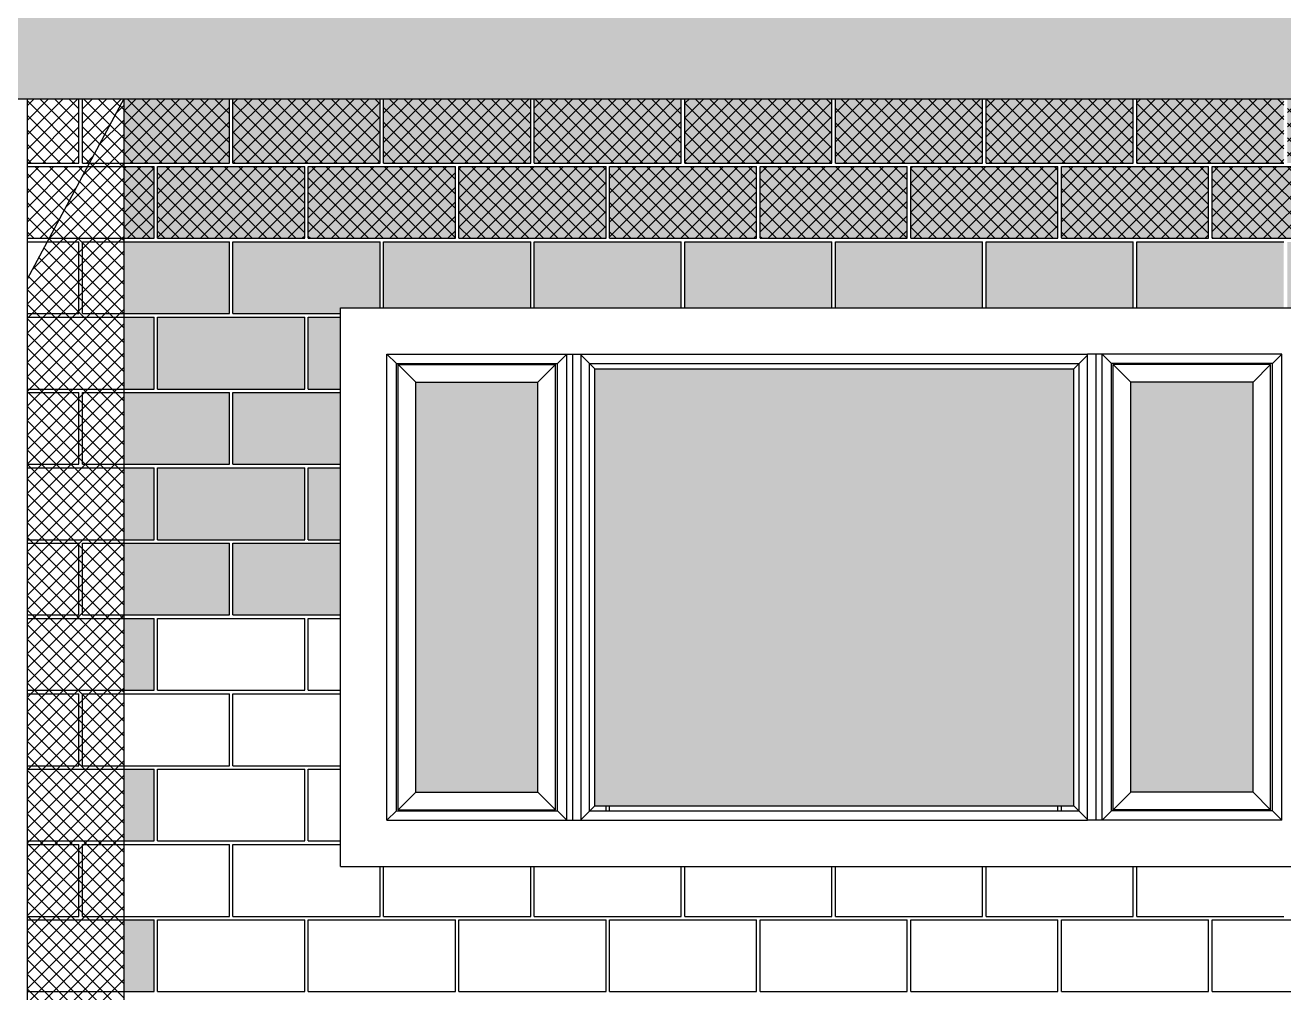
# Model space of a CAD drawing. Header units: millimetres. Extents: x 221 to 543, y -43 to 148.
# Drawn here: x 324.671 to 327.388, y 64.054 to 66.142 of the extents above; entities that cross this region are included whole.
import ezdxf

# ---------------------------------------------------------------- set-up
doc = ezdxf.new("R2010")
doc.units = ezdxf.units.MM
for name, color, linetype in [('02', 2, 'Continuous'), ('13010100', 7, 'Continuous'), ('1301050', 3, 'Continuous')]:
    doc.layers.add(name, color=color, linetype=linetype)

msp = doc.modelspace()

# ---------------------------------------------------------------- hatches: boundary and pattern name
h = msp.add_hatch()
h.set_pattern_fill('ANSI37', color=252, scale=0.007, angle=90, style=0)
h.paths.add_polyline_path([(324.8058, 65.8368), (324.6756, 65.8368), (324.6756, 65.6819), (324.7228, 65.6819)])
h.paths.add_polyline_path([(324.8842, 65.983), (324.7949, 65.983), (324.7949, 65.8444), (324.8099, 65.8444)])
h.paths.add_polyline_path([(324.7873, 65.983), (324.6756, 65.983), (324.6756, 65.8444), (324.7873, 65.8444)])
h.paths.add_polyline_path([(325.1124, 65.983), (324.8842, 65.983), (324.8842, 65.8444), (325.1124, 65.8444)])
h.paths.add_polyline_path([(324.9498, 65.8368), (324.8842, 65.8368), (324.8842, 65.6819), (324.9498, 65.6819)])
h.paths.add_polyline_path([(325.2749, 65.8368), (324.9574, 65.8368), (324.9574, 65.6819), (325.2749, 65.6819)])
h.paths.add_polyline_path([(325.4375, 65.983), (325.12, 65.983), (325.12, 65.8444), (325.4375, 65.8444)])
h.paths.add_polyline_path([(325.6001, 65.8368), (325.2826, 65.8368), (325.2826, 65.6819), (325.6001, 65.6819)])
h.paths.add_polyline_path([(325.7626, 65.983), (325.4451, 65.983), (325.4451, 65.8444), (325.7626, 65.8444)])
h.paths.add_polyline_path([(325.9252, 65.8368), (325.6077, 65.8368), (325.6077, 65.6819), (325.9252, 65.6819)])
h.paths.add_polyline_path([(326.0877, 65.983), (325.7702, 65.983), (325.7702, 65.8444), (326.0877, 65.8444)])
h.paths.add_polyline_path([(326.2503, 65.8368), (325.9328, 65.8368), (325.9328, 65.6819), (326.2503, 65.6819)])
h.paths.add_polyline_path([(326.4129, 65.983), (326.0954, 65.983), (326.0954, 65.8444), (326.4129, 65.8444)])
h.paths.add_polyline_path([(326.5754, 65.8368), (326.2579, 65.8368), (326.2579, 65.6819), (326.5754, 65.6819)])
h.paths.add_polyline_path([(326.738, 65.983), (326.4205, 65.983), (326.4205, 65.8444), (326.738, 65.8444)])
h.paths.add_polyline_path([(326.9005, 65.8368), (326.583, 65.8368), (326.583, 65.6819), (326.9005, 65.6819)])
h.paths.add_polyline_path([(327.0631, 65.983), (326.7456, 65.983), (326.7456, 65.8444), (327.0631, 65.8444)])
h.paths.add_polyline_path([(327.2257, 65.8368), (326.9082, 65.8368), (326.9082, 65.6819), (327.2257, 65.6819)])
h.paths.add_polyline_path([(327.3882, 65.983), (327.0707, 65.983), (327.0707, 65.8444), (327.3882, 65.8444)])
h.paths.add_polyline_path([(327.5508, 65.8368), (327.2333, 65.8368), (327.2333, 65.6819), (327.5508, 65.6819)])
h.paths.add_polyline_path([(327.7133, 65.983), (327.3958, 65.983), (327.3958, 65.8444), (327.7133, 65.8444)])
h.paths.add_polyline_path([(327.8759, 65.8368), (327.5584, 65.8368), (327.5584, 65.6819), (327.8759, 65.6819)])
h.paths.add_polyline_path([(328.0385, 65.983), (327.721, 65.983), (327.721, 65.8444), (328.0385, 65.8444)])
h.paths.add_polyline_path([(328.201, 65.8368), (327.8835, 65.8368), (327.8835, 65.6819), (328.201, 65.6819)])
h.paths.add_polyline_path([(328.3636, 65.983), (328.0461, 65.983), (328.0461, 65.8444), (328.3636, 65.8444)])
h.paths.add_polyline_path([(328.5261, 65.8368), (328.2086, 65.8368), (328.2086, 65.6819), (328.5261, 65.6819)])
h.paths.add_polyline_path([(328.6887, 65.983), (328.3712, 65.983), (328.3712, 65.8444), (328.6887, 65.8444)])
h.paths.add_polyline_path([(328.8513, 65.8368), (328.5338, 65.8368), (328.5338, 65.6819), (328.8513, 65.6819)])
h.paths.add_polyline_path([(329.0138, 65.983), (328.6963, 65.983), (328.6963, 65.8444), (329.0138, 65.8444)])
h.paths.add_polyline_path([(329.1764, 65.8368), (328.8589, 65.8368), (328.8589, 65.6819), (329.1764, 65.6819)])
h.paths.add_polyline_path([(329.3389, 65.983), (329.0214, 65.983), (329.0214, 65.8444), (329.3389, 65.8444)])
h.paths.add_polyline_path([(329.5015, 65.8368), (329.184, 65.8368), (329.184, 65.6819), (329.5015, 65.6819)])
h.paths.add_polyline_path([(329.6641, 65.983), (329.3466, 65.983), (329.3466, 65.8444), (329.6641, 65.8444)])
h.paths.add_polyline_path([(329.8266, 65.8368), (329.5091, 65.8368), (329.5091, 65.6819), (329.8266, 65.6819)])
h.paths.add_polyline_path([(329.9892, 65.983), (329.6717, 65.983), (329.6717, 65.8444), (329.9892, 65.8444)])
h.paths.add_polyline_path([(330.1517, 65.8368), (329.8342, 65.8368), (329.8342, 65.6819), (330.1517, 65.6819)])
h.paths.add_polyline_path([(330.4769, 65.8368), (330.1594, 65.8368), (330.1594, 65.6819), (330.4769, 65.6819)])
h.paths.add_polyline_path([(330.3143, 65.983), (329.9968, 65.983), (329.9968, 65.8444), (330.3143, 65.8444)])
h.paths.add_polyline_path([(330.6394, 65.983), (330.3219, 65.983), (330.3219, 65.8444), (330.6394, 65.8444)])
h.paths.add_polyline_path([(330.802, 65.8368), (330.4845, 65.8368), (330.4845, 65.6819), (330.802, 65.6819)])
h.paths.add_polyline_path([(330.8749, 65.8368), (330.8096, 65.8368), (330.8096, 65.6819), (330.8749, 65.6819)])
h.paths.add_polyline_path([(330.8749, 65.983), (330.647, 65.983), (330.647, 65.8444), (330.8749, 65.8444)])
h.paths.add_polyline_path([(322.5114, 65.983), (322.1939, 65.983), (322.1939, 65.8444), (322.5114, 65.8444)])
h.paths.add_polyline_path([(322.674, 65.8368), (322.3565, 65.8368), (322.3565, 65.6819), (322.674, 65.6819)])
h.paths.add_polyline_path([(322.8365, 65.983), (322.519, 65.983), (322.519, 65.8444), (322.8365, 65.8444)])
h.paths.add_polyline_path([(322.1863, 65.983), (322.0558, 65.983), (322.0558, 65.8444), (322.1863, 65.8444)])
h.paths.add_polyline_path([(322.3489, 65.8368), (322.0558, 65.8368), (322.0558, 65.6819), (322.3489, 65.6819)])
h.paths.add_polyline_path([(322.9991, 65.8368), (322.6816, 65.8368), (322.6816, 65.6819), (322.9991, 65.6819)])
h.paths.add_polyline_path([(323.1617, 65.983), (322.8442, 65.983), (322.8442, 65.8444), (323.1617, 65.8444)])
h.paths.add_polyline_path([(323.3242, 65.8368), (323.0067, 65.8368), (323.0067, 65.6819), (323.3242, 65.6819)])
h.paths.add_polyline_path([(323.4868, 65.983), (323.1693, 65.983), (323.1693, 65.8444), (323.4868, 65.8444)])
h.paths.add_polyline_path([(323.6493, 65.8368), (323.3318, 65.8368), (323.3318, 65.6819), (323.6493, 65.6819)])
h.paths.add_polyline_path([(323.8119, 65.983), (323.4944, 65.983), (323.4944, 65.8444), (323.8119, 65.8444)])
h.paths.add_polyline_path([(323.9745, 65.8368), (323.657, 65.8368), (323.657, 65.6819), (323.9745, 65.6819)])
h.paths.add_polyline_path([(324.137, 65.983), (323.8195, 65.983), (323.8195, 65.8444), (324.137, 65.8444)])
h.paths.add_polyline_path([(324.2996, 65.8368), (323.9821, 65.8368), (323.9821, 65.6819), (324.2996, 65.6819)])
h.paths.add_polyline_path([(324.4621, 65.983), (324.1446, 65.983), (324.1446, 65.8444), (324.4621, 65.8444)])
h.paths.add_polyline_path([(324.4756, 65.8368), (324.3072, 65.8368), (324.3072, 65.6819), (324.4756, 65.6819)])
h.paths.add_polyline_path([(328.3131, 68.733), (328.2432, 68.733, -0.489043), (328.1549, 68.733), (328.0457, 68.733, -0.489043), (327.9573, 68.733), (327.8481, 68.733, -0.489043), (327.7597, 68.733), (327.6505, 68.733, -0.347314), (327.5831, 68.7164), (327.5831, 68.5791), (327.5131, 68.5791), (327.5131, 68.733), (327.4529, 68.733, -0.489043), (327.3645, 68.733), (327.2553, 68.733, -0.489043), (327.1669, 68.733), (327.0577, 68.733, -0.489043), (326.9693, 68.733), (326.8601, 68.733, -0.40425), (326.7831, 68.7221), (326.7831, 68.5791), (326.7131, 68.5791), (326.7131, 68.733), (326.6625, 68.733, -0.489043), (326.5741, 68.733), (326.4649, 68.733, -0.489043), (326.3765, 68.733), (326.2673, 68.733, -0.489043), (326.179, 68.733), (326.0698, 68.733, -0.460673), (325.9847, 68.7291), (325.9831, 68.7291), (325.9831, 68.5791), (325.9131, 68.5791), (325.9131, 68.733), (325.8722, 68.733, -0.489043), (325.7838, 68.733), (325.6746, 68.733, -0.489043), (325.5862, 68.733), (325.477, 68.733, -0.489043), (325.3886, 68.733), (325.2794, 68.733, -0.489043), (325.191, 68.733), (325.1831, 68.733), (325.1831, 68.5791), (325.1131, 68.5791), (325.1131, 68.733), (325.0818, 68.733, -0.489043), (324.9934, 68.733), (324.8842, 68.733), (324.8842, 68.5396), (331.1092, 68.5396), (331.1092, 68.733), (331.0095, 68.733, -0.489043), (330.9211, 68.733), (330.8119, 68.733, -0.159337), (330.7831, 68.7136), (330.7831, 68.5791), (330.7131, 68.5791), (330.7131, 68.733), (330.6143, 68.733, -0.489043), (330.5259, 68.733), (330.4167, 68.733, -0.489043), (330.3283, 68.733), (330.2191, 68.733, -0.489043), (330.1308, 68.733), (330.0216, 68.733, -0.204681), (329.9831, 68.7117), (329.9831, 68.5791), (329.9131, 68.5791), (329.9131, 68.733), (329.824, 68.733, -0.489043), (329.7356, 68.733), (329.6264, 68.733, -0.489043), (329.538, 68.733), (329.4288, 68.733, -0.489043), (329.3404, 68.733), (329.2312, 68.733, -0.250013), (329.1831, 68.7115), (329.1831, 68.5791), (329.1131, 68.5791), (329.1131, 68.733), (329.0336, 68.733, -0.489043), (328.9452, 68.733), (328.836, 68.733, -0.489043), (328.7476, 68.733), (328.6384, 68.733, -0.489043), (328.55, 68.733), (328.4408, 68.733, -0.296916), (328.3831, 68.7131), (328.3831, 68.5791), (328.3131, 68.5791)])
h.paths.add_polyline_path([(324.4572, 68.7291), (324.4663, 68.733), (324.3798, 68.733, -0.489043), (324.2914, 68.733), (324.1822, 68.733, -0.385294), (324.1082, 68.72), (323.7814, 68.5791), (323.7114, 68.5791), (323.7114, 68.7211, -0.078518), (323.6987, 68.733), (323.5895, 68.733, -0.489043), (323.5011, 68.733), (323.3919, 68.733, -0.408613), (323.3142, 68.7226), (322.9814, 68.5791), (322.9114, 68.5791), (322.9114, 68.7294, -0.021484), (322.9083, 68.733), (322.7991, 68.733, -0.489043), (322.7107, 68.733), (322.6015, 68.733, -0.431258), (322.5205, 68.7253), (322.1814, 68.5791), (322.1114, 68.5791), (322.1114, 68.7291), (322.1182, 68.732, 0.004701), (322.118, 68.733), (322.0558, 68.733), (322.0558, 68.5396), (324.8842, 68.5396), (324.8842, 68.733), (324.5272, 68.5791), (324.4572, 68.5791)])
h.paths.add_polyline_path([(324.8842, 68.5396), (324.6253, 67.133), (324.8842, 67.133)])
h.paths.add_polyline_path([(324.7079, 67.133), (324.6253, 67.133), (324.6116, 67.0586), (324.7079, 67.0586)])
h.paths.add_polyline_path([(324.8579, 67.133), (324.7079, 67.133), (324.7079, 67.0586), (324.8579, 67.0586)])
h.paths.add_polyline_path([(324.8842, 67.133), (324.8579, 67.133), (324.8579, 67.0586), (324.8842, 67.0586)])
h.paths.add_polyline_path([(324.8842, 67.0586), (324.8579, 67.0586), (324.8579, 66.8911), (324.8842, 66.8911)])
h.paths.add_polyline_path([(324.8579, 67.0586), (324.7079, 67.0586), (324.7079, 66.8911), (324.8579, 66.8911)])
h.paths.add_polyline_path([(324.7079, 67.0586), (324.6116, 67.0586), (324.5808, 66.8911), (324.7079, 66.8911)])
h.paths.add_polyline_path([(324.7079, 66.8911), (324.5808, 66.8911), (324.5579, 66.7668), (324.5579, 66.533), (324.7079, 66.533)])
h.paths.add_polyline_path([(324.5579, 66.7668), (324.5149, 66.533), (324.5579, 66.533)])
h.paths.add_polyline_path([(324.8579, 66.8911), (324.7079, 66.8911), (324.7079, 66.533), (324.8579, 66.533)])
h.paths.add_polyline_path([(324.8842, 66.8911), (324.8579, 66.8911), (324.8579, 66.533), (324.8842, 66.533)])
h = msp.add_hatch()
h.set_pattern_fill('AR-CONC', color=252, scale=0.002, style=0)
h.set_pattern_definition([(50, (40.3093, -6.74146), (0.36436934, -0.03187817), [0.0381, -0.4191]), (355, (40.3093, -6.74146), (-0.07048565, 0.3821133), [0.03048, -0.33528]), (100.451, (40.33966, -6.74412), (0.293885, 0.35023338), [0.03238, -0.35618]), (46.1842, (40.3093, -6.63986), (0.5421581, -0.08408466), [0.05715, -0.62865]), (96.6356, (40.35447, -6.64687), (0.4748085, 0.4948511), [0.04857, -0.53427]), (351.184, (40.3093, -6.63986), (0.4748092, 0.4948502), [0.04572, -0.50292]), (21, (40.3601, -6.66526), (0.30322976, -0.20453104), [0.0381, -0.4191]), (326, (40.3601, -6.66526), (0.12360406, 0.36837593), [0.03048, -0.33528]), (71.4514, (40.38536, -6.6823), (0.426833, 0.1638457), [0.03238, -0.35618]), (37.5, (40.30929, -6.74146), (0.006177207, 0.16911008), [0, -0.331216, 0, -0.34036, 0, -0.33655]), (7.5, (40.3093, -6.74146), (0.13363933, 0.20036115), [0, -0.194056, 0, -0.323596, 0, -0.12827]), (327.5, (40.19601, -6.74146), (0.27118119, -0.01145749), [0, -0.127, 0, -0.39624, 0, -0.52578]), (317.5, (40.1452, -6.74146), (0.29625836, 0.05085298), [0, -0.1651, 0, -0.263144, 0, -0.37338])])
h.paths.add_polyline_path([(320.9558, 66.233), (320.9558, 65.983), (321.1558, 65.983), (322.0558, 65.983), (331.1092, 65.983), (331.1092, 66.233)])
at = {"true_color": 0xf4c7b8}
h = msp.add_hatch(color=254, dxfattribs=at)
h.paths.add_polyline_path([(329.0214, 65.6742), (329.0214, 65.5318), (329.3389, 65.5318), (329.3389, 65.6742)])
h.paths.add_polyline_path([(329.6641, 65.5318), (329.6641, 65.6742), (329.3466, 65.6742), (329.3466, 65.5318)])
h.paths.add_polyline_path([(329.9892, 65.5318), (329.9892, 65.6742), (329.6717, 65.6742), (329.6717, 65.5318)])
h.paths.add_polyline_path([(330.3143, 65.5318), (330.3143, 65.6742), (329.9968, 65.6742), (329.9968, 65.5318)])
h.paths.add_polyline_path([(330.6394, 65.5318), (330.6394, 65.6742), (330.3219, 65.6742), (330.3219, 65.5318)])
h.paths.add_polyline_path([(330.8749, 65.5318), (330.8749, 65.6742), (330.647, 65.6742), (330.647, 65.5318)])
h.paths.add_polyline_path([(330.8749, 65.8368), (330.8096, 65.8368), (330.8096, 65.6819), (330.8749, 65.6819)])
h.paths.add_polyline_path([(330.802, 65.6819), (330.802, 65.8368), (330.4845, 65.8368), (330.4845, 65.6819)])
h.paths.add_polyline_path([(330.647, 65.983), (330.647, 65.8444), (330.8749, 65.8444), (330.8749, 65.983)])
h.paths.add_polyline_path([(330.3219, 65.983), (330.3219, 65.8444), (330.6394, 65.8444), (330.6394, 65.983)])
h.paths.add_polyline_path([(330.1594, 65.8368), (330.1594, 65.6819), (330.4769, 65.6819), (330.4769, 65.8368)])
h.paths.add_polyline_path([(329.9968, 65.983), (329.9968, 65.8444), (330.3143, 65.8444), (330.3143, 65.983)])
h.paths.add_polyline_path([(330.1517, 65.6819), (330.1517, 65.8368), (329.8342, 65.8368), (329.8342, 65.6819)])
h.paths.add_polyline_path([(329.9892, 65.8444), (329.9892, 65.983), (329.6717, 65.983), (329.6717, 65.8444)])
h.paths.add_polyline_path([(329.8266, 65.8368), (329.5091, 65.8368), (329.5091, 65.6819), (329.8266, 65.6819)])
h.paths.add_polyline_path([(329.3466, 65.983), (329.3466, 65.8444), (329.6641, 65.8444), (329.6641, 65.983)])
h.paths.add_polyline_path([(329.5015, 65.6819), (329.5015, 65.8368), (329.184, 65.8368), (329.184, 65.6819)])
h.paths.add_polyline_path([(328.8589, 65.8368), (328.8589, 65.6819), (329.1764, 65.6819), (329.1764, 65.8368)])
h.paths.add_polyline_path([(329.0214, 65.983), (329.0214, 65.8444), (329.3389, 65.8444), (329.3389, 65.983)])
h.paths.add_polyline_path([(328.6963, 65.983), (328.6963, 65.8444), (329.0138, 65.8444), (329.0138, 65.983)])
h.paths.add_polyline_path([(325.2749, 65.5117), (324.9574, 65.5117), (324.9574, 65.3567), (325.2749, 65.3567)])
h.paths.add_polyline_path([(325.3524, 65.5193), (325.3524, 65.5318), (325.4375, 65.5318), (325.4375, 65.6742), (325.12, 65.6742), (325.12, 65.5193)])
h.paths.add_polyline_path([(325.2826, 65.3567), (325.3524, 65.3567), (325.3524, 65.5117), (325.2826, 65.5117)])
h.paths.add_polyline_path([(325.7626, 65.5318), (325.7626, 65.6742), (325.4451, 65.6742), (325.4451, 65.5318)])
h.paths.add_polyline_path([(324.9498, 65.8368), (324.8842, 65.8368), (324.8842, 65.6819), (324.9498, 65.6819)])
h.paths.add_polyline_path([(324.9574, 65.6819), (325.2749, 65.6819), (325.2749, 65.8368), (324.9574, 65.8368)])
h.paths.add_polyline_path([(325.1124, 65.8444), (325.1124, 65.983), (324.8842, 65.983), (324.8842, 65.8444)])
h.paths.add_polyline_path([(325.12, 65.8444), (325.4375, 65.8444), (325.4375, 65.983), (325.12, 65.983)])
h.paths.add_polyline_path([(325.2826, 65.6819), (325.6001, 65.6819), (325.6001, 65.8368), (325.2826, 65.8368)])
h.paths.add_polyline_path([(325.7626, 65.8444), (325.7626, 65.983), (325.4451, 65.983), (325.4451, 65.8444)])
h.paths.add_polyline_path([(325.9252, 65.6819), (325.9252, 65.8368), (325.6077, 65.8368), (325.6077, 65.6819)])
h.paths.add_polyline_path([(326.0877, 65.5318), (326.0877, 65.6742), (325.7702, 65.6742), (325.7702, 65.5318)])
h.paths.add_polyline_path([(326.4129, 65.5318), (326.4129, 65.6742), (326.0954, 65.6742), (326.0954, 65.5318)])
h.paths.add_polyline_path([(326.2503, 65.6819), (326.2503, 65.8368), (325.9328, 65.8368), (325.9328, 65.6819)])
h.paths.add_polyline_path([(326.0877, 65.8444), (326.0877, 65.983), (325.7702, 65.983), (325.7702, 65.8444)])
h.paths.add_polyline_path([(326.4129, 65.8444), (326.4129, 65.983), (326.0954, 65.983), (326.0954, 65.8444)])
h.paths.add_polyline_path([(326.2579, 65.8368), (326.2579, 65.6819), (326.5754, 65.6819), (326.5754, 65.8368)])
h.paths.add_polyline_path([(326.738, 65.8444), (326.738, 65.983), (326.4205, 65.983), (326.4205, 65.8444)])
h.paths.add_polyline_path([(326.738, 65.5318), (326.738, 65.6742), (326.4205, 65.6742), (326.4205, 65.5318)])
h.paths.add_polyline_path([(326.7456, 65.6742), (326.7456, 65.5318), (327.0631, 65.5318), (327.0631, 65.6742)])
h.paths.add_polyline_path([(326.9005, 65.6819), (326.9005, 65.8368), (326.583, 65.8368), (326.583, 65.6819)])
h.paths.add_polyline_path([(327.0631, 65.8444), (327.0631, 65.983), (326.7456, 65.983), (326.7456, 65.8444)])
h.paths.add_polyline_path([(326.9082, 65.8368), (326.9082, 65.6819), (327.2257, 65.6819), (327.2257, 65.8368)])
h.paths.add_polyline_path([(327.0707, 65.5318), (327.3882, 65.5318), (327.3882, 65.6742), (327.0707, 65.6742)])
h.paths.add_polyline_path([(327.7133, 65.5193), (327.7133, 65.6742), (327.3958, 65.6742), (327.3958, 65.5318), (327.4838, 65.5318), (327.4838, 65.5193)])
h.paths.add_polyline_path([(328.0385, 65.5193), (328.0385, 65.6742), (327.721, 65.6742), (327.721, 65.5193)])
h.paths.add_polyline_path([(327.8759, 65.6819), (327.8759, 65.8368), (327.5584, 65.8368), (327.5584, 65.6819)])
h.paths.add_polyline_path([(327.2333, 65.8368), (327.2333, 65.6819), (327.5508, 65.6819), (327.5508, 65.8368)])
h.paths.add_polyline_path([(327.7133, 65.8444), (327.7133, 65.983), (327.3958, 65.983), (327.3958, 65.8444)])
h.paths.add_polyline_path([(327.0707, 65.983), (327.0707, 65.8444), (327.3882, 65.8444), (327.3882, 65.983)])
h.paths.add_polyline_path([(328.0385, 65.8444), (328.0385, 65.983), (327.721, 65.983), (327.721, 65.8444)])
h.paths.add_polyline_path([(327.8835, 65.8368), (327.8835, 65.6819), (328.201, 65.6819), (328.201, 65.8368)])
h.paths.add_polyline_path([(328.0461, 65.6742), (328.0461, 65.5193), (328.3636, 65.5193), (328.3636, 65.6742)])
h.paths.add_polyline_path([(327.8835, 65.5117), (327.8835, 65.3567), (328.0762, 65.3567), (328.0762, 65.465), (328.201, 65.465), (328.201, 65.5117)])
h.paths.add_polyline_path([(327.8759, 65.3567), (327.8759, 65.5117), (327.5584, 65.5117), (327.5584, 65.3567)])
h.paths.add_polyline_path([(328.6887, 65.5193), (328.6887, 65.6742), (328.3712, 65.6742), (328.3712, 65.5193)])
h.paths.add_polyline_path([(328.9969, 65.5193), (328.9969, 65.5318), (329.0138, 65.5318), (329.0138, 65.6742), (328.6963, 65.6742), (328.6963, 65.5193)])
h.paths.add_polyline_path([(328.8513, 65.6819), (328.8513, 65.8368), (328.5338, 65.8368), (328.5338, 65.6819)])
h.paths.add_polyline_path([(328.2086, 65.8368), (328.2086, 65.6819), (328.5261, 65.6819), (328.5261, 65.8368)])
h.paths.add_polyline_path([(328.6887, 65.8444), (328.6887, 65.983), (328.3712, 65.983), (328.3712, 65.8444)])
h.paths.add_polyline_path([(328.3636, 65.8444), (328.3636, 65.983), (328.0461, 65.983), (328.0461, 65.8444)])
h.paths.add_polyline_path([(324.8842, 65.024), (324.8842, 64.8691), (325.1124, 64.8691), (325.1124, 65.024)])
h.paths.add_polyline_path([(325.12, 65.024), (325.12, 64.8691), (325.3524, 64.8691), (325.3524, 65.024)])
h.paths.add_polyline_path([(324.9574, 65.1866), (324.9574, 65.0316), (325.2749, 65.0316), (325.2749, 65.1866)])
h.paths.add_polyline_path([(325.3524, 65.1942), (325.3524, 65.3491), (325.12, 65.3491), (325.12, 65.1942)])
h.paths.add_polyline_path([(325.3524, 65.1866), (325.2826, 65.1866), (325.2826, 65.0316), (325.3524, 65.0316)])
h.paths.add_polyline_path([(324.8842, 65.0316), (324.9498, 65.0316), (324.9498, 65.1866), (324.8842, 65.1866)])
h.paths.add_polyline_path([(325.1124, 65.1942), (325.1124, 65.3491), (324.8842, 65.3491), (324.8842, 65.1942)])
msp.add_hatch(color=254, dxfattribs=at).paths.add_polyline_path([(324.8328, 65.8857), (324.8323, 65.8862), (324.8312, 65.8841)])
h = msp.add_hatch(color=254, dxfattribs=at)
h.paths.add_polyline_path([(325.1124, 65.6742), (324.8842, 65.6742), (324.8842, 65.5193), (325.1124, 65.5193)])
h.paths.add_polyline_path([(324.9498, 65.5117), (324.8842, 65.5117), (324.8842, 65.3567), (324.9498, 65.3567)])
h = msp.add_hatch(color=253)
h.paths.add_polyline_path([(323.78, 63.9235), (323.612, 63.9235), (323.612, 63.6115), (323.6128, 63.6115)])
h.paths.add_polyline_path([(323.9634, 64.2655), (323.9126, 64.2655), (323.9126, 64.1708)])
h.paths.add_polyline_path([(323.374, 63.9235), (323.198, 63.9235), (323.198, 63.6115), (323.374, 63.6115)])
h.paths.add_polyline_path([(323.581, 63.9235), (323.405, 63.9235), (323.405, 63.6115), (323.581, 63.6115)])
h.paths.add_polyline_path([(323.788, 64.2655), (323.612, 64.2655), (323.612, 63.9545), (323.788, 63.9545)])
h.paths.add_polyline_path([(323.581, 64.2655), (323.405, 64.2655), (323.405, 63.9545), (323.581, 63.9545)])
h.paths.add_polyline_path([(323.374, 64.2655), (323.198, 64.2655), (323.198, 63.9545), (323.374, 63.9545)])
h.paths.add_polyline_path([(323.374, 64.6075), (323.198, 64.6075), (323.198, 64.2965), (323.374, 64.2965)])
h.paths.add_polyline_path([(323.581, 64.6075), (323.405, 64.6075), (323.405, 64.2965), (323.581, 64.2965)])
h.paths.add_polyline_path([(323.788, 64.6075), (323.612, 64.6075), (323.612, 64.2965), (323.788, 64.2965)])
h.paths.add_polyline_path([(323.788, 64.9495), (323.612, 64.9495), (323.612, 64.6385), (323.788, 64.6385)])
h.paths.add_polyline_path([(323.581, 64.9495), (323.405, 64.9495), (323.405, 64.6385), (323.581, 64.6385)])
h.paths.add_polyline_path([(323.374, 64.9495), (323.198, 64.9495), (323.198, 64.6385), (323.374, 64.6385)])
h.paths.add_polyline_path([(323.374, 65.2805, 0.071864), (323.198, 65.2207), (323.198, 64.9805), (323.374, 64.9805)])
h.paths.add_polyline_path([(323.581, 65.2855, 0.068005), (323.405, 65.2855), (323.405, 64.9805), (323.581, 64.9805)])
h.paths.add_polyline_path([(323.788, 65.2207, 0.071864), (323.612, 65.2805), (323.612, 64.9805), (323.788, 64.9805)])
h.paths.add_polyline_path([(324.0886, 65.2805, 0.071864), (323.9126, 65.2207), (323.9126, 64.9805), (324.0886, 64.9805)])
h.paths.add_polyline_path([(324.2956, 65.2855, 0.068005), (324.1196, 65.2855), (324.1196, 64.9805), (324.2956, 64.9805)])
h.paths.add_polyline_path([(324.4756, 65.221), (324.4756, 65.2337, 0.060302), (324.3266, 65.2805), (324.3266, 64.9805), (324.3467, 64.9805)])
h.paths.add_polyline_path([(324.2956, 64.8852), (324.2956, 64.9495), (324.1196, 64.9495), (324.1196, 64.6385), (324.1634, 64.6385)])
h.paths.add_polyline_path([(324.0886, 64.9495), (323.9126, 64.9495), (323.9126, 64.6385), (324.0886, 64.6385)])
h.paths.add_polyline_path([(324.0886, 64.4991), (324.0886, 64.6075), (323.9126, 64.6075), (323.9126, 64.2965), (323.98, 64.2965)])
h.paths.add_polyline_path([(325.7783, 65.3715), (325.5815, 65.3715), (325.5815, 64.4865), (325.7783, 64.4865)])
h.paths.add_polyline_path([(326.9352, 65.4004), (325.9727, 65.4004), (325.9727, 64.4576), (326.9352, 64.4576)])
h.paths.add_polyline_path([(327.3217, 65.3715), (327.0579, 65.3715), (327.0579, 64.4865), (327.3217, 64.4865)])
for points in [[(325.9727, 65.4004), (325.901, 65.4004), (325.901, 64.4576), (325.9727, 64.4576)], [(325.5815, 65.3715), (325.5145, 65.3715), (325.5145, 64.4865), (325.5815, 64.4865)]]:
    msp.add_hatch(color=256).paths.add_polyline_path(points)
h = msp.add_hatch(color=254, dxfattribs=at)
h.paths.add_polyline_path([(324.9498, 64.2112), (324.8842, 64.2112), (324.8842, 64.0563), (324.9498, 64.0563)])
h.paths.add_polyline_path([(324.9498, 64.5363), (324.8842, 64.5363), (324.8842, 64.3814), (324.9498, 64.3814)])
h.paths.add_polyline_path([(324.9498, 64.8614), (324.8842, 64.8614), (324.8842, 64.7065), (324.9498, 64.7065)])

# ---------------------------------------------------------------- linework, layer by layer
at = {"color": 252}
for p, q in [((324.8842, 65.983), (324.6756, 65.594)), ((324.8675, 65.9518), (324.8842, 65.9685)), ((324.8842, 65.96), (324.8762, 65.968)), ((324.8312, 65.8841), (324.8842, 65.9371)), ((324.8842, 65.9285), (324.8652, 65.9475)), ((324.8842, 65.8971), (324.8542, 65.9271)), ((324.7948, 65.8163), (324.8842, 65.9057)), ((324.8842, 65.8342), (324.8323, 65.8862)), ((324.8842, 65.8657), (324.8433, 65.9066)), ((324.7585, 65.7485), (324.8842, 65.8743)), ((324.8842, 65.8028), (324.8213, 65.8657)), ((324.7222, 65.6808), (324.8842, 65.8428)), ((324.8842, 65.7714), (324.8103, 65.8452)), ((324.6858, 65.613), (324.8842, 65.8114)), ((324.8842, 65.7085), (324.7884, 65.8043)), ((324.8842, 65.7399), (324.7994, 65.8248)), ((324.6756, 65.5714), (324.8842, 65.78)), ((324.8842, 65.6771), (324.7774, 65.7839)), ((324.6756, 65.5399), (324.8842, 65.7485)), ((324.8842, 65.6456), (324.7665, 65.7634)), ((324.8842, 65.5828), (324.7445, 65.7225)), ((324.8842, 65.6142), (324.7555, 65.7429)), ((324.6756, 65.5085), (324.8842, 65.7171)), ((324.8842, 65.5514), (324.7336, 65.702)), ((324.6756, 65.4771), (324.8842, 65.6857)), ((324.8842, 65.5199), (324.7226, 65.6816)), ((324.6756, 65.4456), (324.8842, 65.6542)), ((324.8842, 65.4571), (324.7006, 65.6406)), ((324.8842, 65.4885), (324.7116, 65.6611)), ((324.6756, 65.4142), (324.8842, 65.6228)), ((324.8842, 65.4256), (324.6897, 65.6202)), ((324.6756, 65.3828), (324.8842, 65.5914)), ((324.8842, 65.3942), (324.6787, 65.5997)), ((324.8842, 65.3628), (324.6756, 65.5714)), ((324.6756, 65.3513), (324.8842, 65.5599)), ((324.8842, 65.3313), (324.6756, 65.5399)), ((324.6756, 65.3199), (324.8842, 65.5285)), ((324.8842, 65.2999), (324.6756, 65.5085)), ((324.6756, 65.2885), (324.8842, 65.4971)), ((324.8842, 65.2685), (324.6756, 65.4771)), ((324.6756, 65.2571), (324.8842, 65.4657)), ((324.8842, 65.237), (324.6756, 65.4456)), ((324.6756, 65.2256), (324.8842, 65.4342)), ((324.8842, 65.2056), (324.6756, 65.4142)), ((324.6756, 65.1942), (324.8842, 65.4028)), ((324.8842, 65.1742), (324.6756, 65.3828)), ((324.6756, 65.1628), (324.8842, 65.3714)), ((324.8842, 65.1428), (324.6756, 65.3513)), ((324.6756, 65.1313), (324.8842, 65.3399)), ((324.8842, 65.1113), (324.6756, 65.3199)), ((324.6756, 65.0999), (324.8842, 65.3085)), ((324.8842, 65.0799), (324.6756, 65.2885)), ((324.6756, 65.0685), (324.8842, 65.2771)), ((324.8842, 65.0485), (324.6756, 65.2571)), ((324.6756, 65.037), (324.8842, 65.2456)), ((324.8842, 65.017), (324.6756, 65.2256)), ((324.6756, 65.0056), (324.8842, 65.2142)), ((324.8842, 64.9856), (324.6756, 65.1942)), ((324.6756, 64.9742), (324.8842, 65.1828)), ((324.8842, 64.9542), (324.6756, 65.1628)), ((324.6756, 64.9427), (324.8842, 65.1513)), ((324.8842, 64.9227), (324.6756, 65.1313)), ((324.6756, 64.9113), (324.8842, 65.1199)), ((324.8842, 64.8913), (324.6756, 65.0999)), ((324.6756, 64.8799), (324.8842, 65.0885)), ((324.8842, 64.8599), (324.6756, 65.0685)), ((324.6756, 64.8485), (324.8842, 65.0571)), ((324.8842, 64.8284), (324.6756, 65.037)), ((324.6756, 64.817), (324.8842, 65.0256)), ((324.8842, 64.797), (324.6756, 65.0056)), ((324.6756, 64.7856), (324.8842, 64.9942)), ((324.8842, 64.7656), (324.6756, 64.9742)), ((324.6756, 64.7542), (324.8842, 64.9628)), ((324.8842, 64.7342), (324.6756, 64.9427)), ((324.6756, 64.7227), (324.8842, 64.9313)), ((324.8842, 64.7027), (324.6756, 64.9113)), ((324.6756, 64.6913), (324.8842, 64.8999)), ((324.8842, 64.6713), (324.6756, 64.8799)), ((324.6756, 64.6599), (324.8842, 64.8685)), ((324.8842, 64.6399), (324.6756, 64.8485)), ((324.6756, 64.6284), (324.8842, 64.837)), ((324.8842, 64.6084), (324.6756, 64.817)), ((324.6756, 64.597), (324.8842, 64.8056)), ((324.8842, 64.577), (324.6756, 64.7856)), ((324.6756, 64.5656), (324.8842, 64.7742)), ((324.8842, 64.5456), (324.6756, 64.7542)), ((324.6756, 64.5341), (324.8842, 64.7427)), ((324.8842, 64.5141), (324.6756, 64.7227)), ((324.6756, 64.5027), (324.8842, 64.7113)), ((324.8842, 64.4827), (324.6756, 64.6913)), ((324.6756, 64.4713), (324.8842, 64.6799)), ((324.8842, 64.4513), (324.6756, 64.6599)), ((324.6756, 64.4399), (324.8842, 64.6484)), ((324.8842, 64.4198), (324.6756, 64.6284)), ((324.6756, 64.4084), (324.8842, 64.617)), ((324.8842, 64.3884), (324.6756, 64.597)), ((324.6756, 64.377), (324.8842, 64.5856)), ((324.8842, 64.357), (324.6756, 64.5656)), ((324.6756, 64.3456), (324.8842, 64.5542)), ((324.8842, 64.3255), (324.6756, 64.5341)), ((324.6756, 64.3141), (324.8842, 64.5227)), ((324.8842, 64.2941), (324.6756, 64.5027)), ((324.6756, 64.2827), (324.8842, 64.4913)), ((324.8842, 64.2627), (324.6756, 64.4713)), ((324.6756, 64.2513), (324.8842, 64.4599)), ((324.8842, 64.2313), (324.6756, 64.4399)), ((324.6756, 64.2198), (324.8842, 64.4284)), ((324.8842, 64.1998), (324.6756, 64.4084)), ((324.6756, 64.1884), (324.8842, 64.397)), ((324.8842, 64.1684), (324.6756, 64.377)), ((324.6756, 64.157), (324.8842, 64.3656)), ((324.8842, 64.137), (324.6756, 64.3456)), ((324.6756, 64.1255), (324.8842, 64.3341)), ((324.8842, 64.1055), (324.6756, 64.3141)), ((324.6756, 64.0941), (324.8842, 64.3027)), ((324.8842, 64.0741), (324.6756, 64.2827)), ((324.6756, 64.0627), (324.8842, 64.2713)), ((324.8842, 64.0427), (324.6756, 64.2513)), ((324.6756, 64.0313), (324.8842, 64.2398)), ((324.8842, 64.0112), (324.6756, 64.2198)), ((324.6756, 63.9998), (324.8842, 64.2084)), ((324.8842, 63.9798), (324.6756, 64.1884)), ((324.6756, 63.9684), (324.8842, 64.177)), ((324.8842, 63.9484), (324.6756, 64.157)), ((324.6756, 63.937), (324.8842, 64.1456)), ((324.8842, 63.9169), (324.6756, 64.1255)), ((324.6756, 63.9055), (324.8842, 64.1141)), ((324.8842, 63.8855), (324.6756, 64.0941)), ((324.6756, 63.8741), (324.8842, 64.0827)), ((324.8842, 63.8541), (324.6756, 64.0627))]:
    msp.add_line(p, q, dxfattribs=at)
at = {"color": 251}
for p, q in [((324.7873, 65.8444), (324.7873, 65.983)), ((324.7949, 65.8444), (324.7949, 65.983)), ((325.1124, 65.8444), (325.1124, 65.983)), ((325.12, 65.8444), (325.12, 65.983)), ((325.4375, 65.8444), (325.4375, 65.983)), ((325.4451, 65.8444), (325.4451, 65.983)), ((325.7626, 65.8444), (325.7626, 65.983)), ((325.7702, 65.8444), (325.7702, 65.983)), ((326.0877, 65.8444), (326.0877, 65.983)), ((326.0954, 65.8444), (326.0954, 65.983)), ((326.4129, 65.8444), (326.4129, 65.983)), ((326.4205, 65.8444), (326.4205, 65.983)), ((326.738, 65.8444), (326.738, 65.983)), ((326.7456, 65.8444), (326.7456, 65.983)), ((327.0631, 65.8444), (327.0631, 65.983)), ((327.0707, 65.8444), (327.0707, 65.983)), ((324.6756, 65.8444), (324.7873, 65.8444)), ((324.6756, 65.8368), (324.8842, 65.8368)), ((324.7949, 65.8444), (324.8842, 65.8444)), ((324.8842, 65.8444), (325.1124, 65.8444)), ((324.8842, 65.8368), (324.9498, 65.8368)), ((324.9498, 65.6819), (324.9498, 65.8368)), ((324.9574, 65.8368), (325.2749, 65.8368)), ((324.9574, 65.6819), (324.9574, 65.8368)), ((325.12, 65.8444), (325.4375, 65.8444)), ((325.2749, 65.6819), (325.2749, 65.8368)), ((325.2826, 65.8368), (325.6001, 65.8368)), ((325.2826, 65.6819), (325.2826, 65.8368)), ((325.4451, 65.8444), (325.7626, 65.8444)), ((325.6001, 65.6819), (325.6001, 65.8368)), ((325.6077, 65.8368), (325.9252, 65.8368)), ((325.6077, 65.6819), (325.6077, 65.8368)), ((325.7702, 65.8444), (326.0877, 65.8444)), ((325.9252, 65.6819), (325.9252, 65.8368)), ((325.9328, 65.8368), (326.2503, 65.8368)), ((325.9328, 65.6819), (325.9328, 65.8368)), ((326.0954, 65.8444), (326.4129, 65.8444)), ((326.2503, 65.6819), (326.2503, 65.8368)), ((326.2579, 65.8368), (326.5754, 65.8368)), ((326.2579, 65.6819), (326.2579, 65.8368)), ((326.4205, 65.8444), (326.738, 65.8444)), ((326.5754, 65.6819), (326.5754, 65.8368)), ((326.583, 65.8368), (326.9005, 65.8368)), ((326.583, 65.6819), (326.583, 65.8368)), ((326.7456, 65.8444), (327.0631, 65.8444)), ((326.9005, 65.6819), (326.9005, 65.8368)), ((326.9082, 65.8368), (327.2257, 65.8368)), ((326.9082, 65.6819), (326.9082, 65.8368)), ((327.0707, 65.8444), (327.3882, 65.8444)), ((327.2257, 65.6819), (327.2257, 65.8368)), ((327.2333, 65.8368), (327.5508, 65.8368)), ((327.2333, 65.6819), (327.2333, 65.8368)), ((324.6756, 65.6819), (324.8842, 65.6819)), ((324.6756, 65.6742), (324.7873, 65.6742)), ((324.7873, 65.5193), (324.7873, 65.6742)), ((324.7949, 65.6742), (324.8842, 65.6742)), ((324.7949, 65.5193), (324.7949, 65.6742)), ((324.8842, 65.6819), (324.9498, 65.6819)), ((324.8842, 65.6742), (325.1124, 65.6742)), ((324.9574, 65.6819), (325.2749, 65.6819)), ((325.1124, 65.5193), (325.1124, 65.6742)), ((325.12, 65.6742), (325.4375, 65.6742)), ((325.12, 65.5193), (325.12, 65.6742)), ((325.2826, 65.6819), (325.6001, 65.6819)), ((325.4375, 65.5318), (325.4375, 65.6742)), ((325.4451, 65.6742), (325.7626, 65.6742)), ((325.4451, 65.5318), (325.4451, 65.6742)), ((325.6077, 65.6819), (325.9252, 65.6819)), ((325.7626, 65.5318), (325.7626, 65.6742)), ((325.7702, 65.6742), (326.0877, 65.6742)), ((325.7702, 65.5318), (325.7702, 65.6742)), ((325.9328, 65.6819), (326.2503, 65.6819)), ((326.0877, 65.5318), (326.0877, 65.6742)), ((326.0954, 65.6742), (326.4129, 65.6742)), ((326.0954, 65.5318), (326.0954, 65.6742)), ((326.2579, 65.6819), (326.5754, 65.6819)), ((326.4129, 65.5318), (326.4129, 65.6742)), ((326.4205, 65.6742), (326.738, 65.6742)), ((326.4205, 65.5318), (326.4205, 65.6742)), ((326.583, 65.6819), (326.9005, 65.6819)), ((326.738, 65.5318), (326.738, 65.6742)), ((326.7456, 65.6742), (327.0631, 65.6742)), ((326.7456, 65.5318), (326.7456, 65.6742)), ((326.9082, 65.6819), (327.2257, 65.6819)), ((327.0631, 65.5318), (327.0631, 65.6742)), ((327.0707, 65.6742), (327.3882, 65.6742)), ((327.0707, 65.5318), (327.0707, 65.6742)), ((327.2333, 65.6819), (327.5508, 65.6819)), ((324.6756, 65.5193), (324.7873, 65.5193)), ((324.6756, 65.5117), (324.8842, 65.5117)), ((324.7949, 65.5193), (324.8842, 65.5193)), ((324.8842, 65.5193), (325.1124, 65.5193)), ((324.8842, 65.5117), (324.9498, 65.5117)), ((324.9498, 65.3567), (324.9498, 65.5117)), ((324.9574, 65.5117), (325.2749, 65.5117)), ((324.9574, 65.3567), (324.9574, 65.5117)), ((325.12, 65.5193), (325.3524, 65.5193)), ((325.2749, 65.3567), (325.2749, 65.5117)), ((325.2826, 65.5117), (325.3524, 65.5117)), ((325.2826, 65.3567), (325.2826, 65.5117)), ((324.6756, 65.3567), (324.8842, 65.3567)), ((324.6756, 65.3491), (324.7873, 65.3491)), ((324.7873, 65.1942), (324.7873, 65.3491)), ((324.7949, 65.3491), (324.8842, 65.3491)), ((324.7949, 65.1942), (324.7949, 65.3491)), ((324.8842, 65.3567), (324.9498, 65.3567)), ((324.8842, 65.3491), (325.1124, 65.3491)), ((324.9574, 65.3567), (325.2749, 65.3567)), ((325.1124, 65.1942), (325.1124, 65.3491)), ((325.12, 65.3491), (325.3524, 65.3491)), ((325.12, 65.1942), (325.12, 65.3491)), ((325.2826, 65.3567), (325.3524, 65.3567)), ((324.6756, 65.1942), (324.7873, 65.1942)), ((324.6756, 65.1866), (324.8842, 65.1866)), ((324.7949, 65.1942), (324.8842, 65.1942)), ((324.8842, 65.1942), (325.1124, 65.1942)), ((324.8842, 65.1866), (324.9498, 65.1866)), ((324.9498, 65.0316), (324.9498, 65.1866)), ((324.9574, 65.1866), (325.2749, 65.1866)), ((324.9574, 65.0316), (324.9574, 65.1866)), ((325.12, 65.1942), (325.3524, 65.1942)), ((325.2749, 65.0316), (325.2749, 65.1866)), ((325.2826, 65.1866), (325.3524, 65.1866)), ((325.2826, 65.0316), (325.2826, 65.1866)), ((324.6756, 65.0316), (324.8842, 65.0316)), ((324.6756, 65.024), (324.7873, 65.024)), ((324.7873, 64.8691), (324.7873, 65.024)), ((324.7949, 65.024), (324.8842, 65.024)), ((324.7949, 64.8691), (324.7949, 65.024)), ((324.8842, 65.0316), (324.9498, 65.0316)), ((324.8842, 65.024), (325.1124, 65.024)), ((324.9574, 65.0316), (325.2749, 65.0316)), ((325.1124, 64.8691), (325.1124, 65.024)), ((325.12, 65.024), (325.3524, 65.024)), ((325.12, 64.8691), (325.12, 65.024)), ((325.2826, 65.0316), (325.3524, 65.0316)), ((324.6756, 64.8691), (324.7873, 64.8691)), ((324.6756, 64.8614), (324.8842, 64.8614)), ((324.7949, 64.8691), (324.8842, 64.8691)), ((324.8842, 64.8691), (325.1124, 64.8691)), ((324.8842, 64.8614), (324.9498, 64.8614)), ((324.9498, 64.7065), (324.9498, 64.8614)), ((324.9574, 64.8614), (325.2749, 64.8614)), ((324.9574, 64.7065), (324.9574, 64.8614)), ((325.12, 64.8691), (325.3524, 64.8691)), ((325.2749, 64.7065), (325.2749, 64.8614)), ((325.2826, 64.8614), (325.3524, 64.8614)), ((325.2826, 64.7065), (325.2826, 64.8614)), ((324.6756, 64.7065), (324.8842, 64.7065)), ((324.6756, 64.6989), (324.7873, 64.6989)), ((324.7873, 64.5439), (324.7873, 64.6989)), ((324.7949, 64.6989), (324.8842, 64.6989)), ((324.7949, 64.5439), (324.7949, 64.6989)), ((324.8842, 64.7065), (324.9498, 64.7065)), ((324.8842, 64.6989), (325.1124, 64.6989)), ((324.9574, 64.7065), (325.2749, 64.7065)), ((325.1124, 64.5439), (325.1124, 64.6989)), ((325.12, 64.6989), (325.3524, 64.6989)), ((325.12, 64.5439), (325.12, 64.6989)), ((325.2826, 64.7065), (325.3524, 64.7065)), ((324.6756, 64.5439), (324.7873, 64.5439)), ((324.6756, 64.5363), (324.8842, 64.5363)), ((324.7949, 64.5439), (324.8842, 64.5439)), ((324.8842, 64.5439), (325.1124, 64.5439)), ((324.8842, 64.5363), (324.9498, 64.5363)), ((324.9498, 64.3814), (324.9498, 64.5363)), ((324.9574, 64.5363), (325.2749, 64.5363)), ((324.9574, 64.3814), (324.9574, 64.5363)), ((325.12, 64.5439), (325.3524, 64.5439)), ((325.2749, 64.3814), (325.2749, 64.5363)), ((325.2826, 64.5363), (325.3524, 64.5363)), ((325.2826, 64.3814), (325.2826, 64.5363)), ((325.9252, 64.4462), (325.9252, 64.4576)), ((325.9328, 64.4462), (325.9328, 64.4576)), ((326.9005, 64.4462), (326.9005, 64.4576)), ((326.9082, 64.4462), (326.9082, 64.4576)), ((324.6756, 64.3814), (324.8842, 64.3814)), ((324.6756, 64.3738), (324.7873, 64.3738)), ((324.7873, 64.2188), (324.7873, 64.3738)), ((324.7949, 64.3738), (324.8842, 64.3738)), ((324.7949, 64.2188), (324.7949, 64.3738)), ((324.8842, 64.3814), (324.9498, 64.3814)), ((324.8842, 64.3738), (325.1124, 64.3738)), ((324.9574, 64.3814), (325.2749, 64.3814)), ((325.1124, 64.2188), (325.1124, 64.3738)), ((325.12, 64.3738), (325.3524, 64.3738)), ((325.12, 64.2188), (325.12, 64.3738)), ((325.2826, 64.3814), (325.3524, 64.3814)), ((325.4375, 64.2188), (325.4375, 64.3262)), ((325.4451, 64.2188), (325.4451, 64.3262)), ((325.7626, 64.2188), (325.7626, 64.3262)), ((325.7702, 64.2188), (325.7702, 64.3262)), ((326.0877, 64.2188), (326.0877, 64.3262)), ((326.0954, 64.2188), (326.0954, 64.3262)), ((326.4129, 64.2188), (326.4129, 64.3262)), ((326.4205, 64.2188), (326.4205, 64.3262)), ((326.738, 64.2188), (326.738, 64.3262)), ((326.7456, 64.2188), (326.7456, 64.3262)), ((327.0631, 64.2188), (327.0631, 64.3262)), ((327.0707, 64.2188), (327.0707, 64.3262)), ((324.6756, 64.2188), (324.7873, 64.2188)), ((324.6756, 64.2112), (324.8842, 64.2112)), ((324.7949, 64.2188), (324.8842, 64.2188)), ((324.8842, 64.2188), (325.1124, 64.2188)), ((324.8842, 64.2112), (324.9498, 64.2112)), ((324.9498, 64.0563), (324.9498, 64.2112)), ((324.9574, 64.2112), (325.2749, 64.2112)), ((324.9574, 64.0563), (324.9574, 64.2112)), ((325.12, 64.2188), (325.4375, 64.2188)), ((325.2749, 64.0563), (325.2749, 64.2112)), ((325.2826, 64.2112), (325.6001, 64.2112)), ((325.2826, 64.0563), (325.2826, 64.2112)), ((325.4451, 64.2188), (325.7626, 64.2188)), ((325.6001, 64.0563), (325.6001, 64.2112)), ((325.6077, 64.2112), (325.9252, 64.2112)), ((325.6077, 64.0563), (325.6077, 64.2112)), ((325.7702, 64.2188), (326.0877, 64.2188)), ((325.9252, 64.0563), (325.9252, 64.2112)), ((325.9328, 64.2112), (326.2503, 64.2112)), ((325.9328, 64.0563), (325.9328, 64.2112)), ((326.0954, 64.2188), (326.4129, 64.2188)), ((326.2503, 64.0563), (326.2503, 64.2112)), ((326.2579, 64.2112), (326.5754, 64.2112)), ((326.2579, 64.0563), (326.2579, 64.2112)), ((326.4205, 64.2188), (326.738, 64.2188)), ((326.5754, 64.0563), (326.5754, 64.2112)), ((326.583, 64.2112), (326.9005, 64.2112)), ((326.583, 64.0563), (326.583, 64.2112)), ((326.7456, 64.2188), (327.0631, 64.2188)), ((326.9005, 64.0563), (326.9005, 64.2112)), ((326.9082, 64.2112), (327.2257, 64.2112)), ((326.9082, 64.0563), (326.9082, 64.2112)), ((327.0707, 64.2188), (327.3882, 64.2188)), ((327.2257, 64.0563), (327.2257, 64.2112)), ((327.2333, 64.2112), (327.5508, 64.2112)), ((327.2333, 64.0563), (327.2333, 64.2112)), ((324.6756, 64.0563), (324.8842, 64.0563)), ((324.8842, 64.0563), (324.9498, 64.0563)), ((324.9574, 64.0563), (325.2749, 64.0563)), ((325.2826, 64.0563), (325.6001, 64.0563)), ((325.6077, 64.0563), (325.9252, 64.0563)), ((325.9328, 64.0563), (326.2503, 64.0563)), ((326.2579, 64.0563), (326.5754, 64.0563)), ((326.583, 64.0563), (326.9005, 64.0563)), ((326.9082, 64.0563), (327.2257, 64.0563)), ((327.2333, 64.0563), (327.5508, 64.0563))]:
    msp.add_line(p, q, dxfattribs=at)
at = {"color": 4}
msp.add_line((324.8842, 65.983), (324.8842, 63.383), dxfattribs=at)
at = {"layer": '02'}
for p, q in [((322.0558, 65.983), (331.1092, 65.983)), ((324.6756, 65.983), (324.6756, 63.383))]:
    msp.add_line(p, q, dxfattribs=at)
at = {"layer": '13010100'}
for p, q in [((325.3524, 65.5318), (327.4838, 65.5318)), ((325.3524, 64.3262), (325.3524, 65.5318)), ((325.4524, 64.4262), (325.4524, 65.4318)), ((325.4524, 65.4318), (325.8405, 65.4318)), ((325.8405, 64.4262), (325.8405, 65.4318)), ((325.8405, 65.4318), (325.8715, 65.4318)), ((325.8696, 65.4318), (326.9648, 65.4318)), ((325.8715, 64.4262), (325.8715, 65.4318)), ((326.9648, 64.4262), (326.9648, 65.4318)), ((326.9958, 65.4318), (326.9648, 65.4318)), ((326.9958, 64.4262), (326.9958, 65.4318)), ((327.3838, 65.4318), (326.9958, 65.4318)), ((327.3838, 64.4262), (327.3838, 65.4318)), ((325.4727, 64.4465), (325.4727, 65.4115)), ((325.4727, 65.4115), (325.8202, 65.4115)), ((325.4766, 64.4486), (325.4766, 65.4094)), ((325.4766, 65.4094), (325.8162, 65.4094)), ((325.8162, 64.4486), (325.8162, 65.4094)), ((325.8202, 64.4465), (325.8202, 65.4115)), ((325.8896, 64.4462), (325.8896, 65.4118)), ((325.8896, 65.4118), (326.9467, 65.4118)), ((325.901, 64.4576), (325.901, 65.4004)), ((325.901, 65.4004), (326.9352, 65.4004)), ((326.9352, 64.4576), (326.9352, 65.4004)), ((326.9467, 64.4462), (326.9467, 65.4118)), ((327.016, 64.4465), (327.016, 65.4115)), ((327.3635, 65.4115), (327.016, 65.4115)), ((327.02, 64.4486), (327.02, 65.4094)), ((327.3596, 65.4094), (327.02, 65.4094)), ((327.3596, 64.4486), (327.3596, 65.4094)), ((327.3635, 64.4465), (327.3635, 65.4115)), ((325.5145, 64.4865), (325.5145, 65.3715)), ((325.5145, 65.3715), (325.7783, 65.3715)), ((325.7783, 64.4865), (325.7783, 65.3715)), ((327.0579, 64.4865), (327.0579, 65.3715)), ((327.3217, 65.3715), (327.0579, 65.3715)), ((327.3217, 64.4865), (327.3217, 65.3715)), ((325.5145, 64.4865), (325.7783, 64.4865)), ((327.3217, 64.4865), (327.0579, 64.4865)), ((325.4727, 64.4465), (325.8202, 64.4465)), ((325.4766, 64.4486), (325.8162, 64.4486)), ((325.8896, 64.4462), (326.9467, 64.4462)), ((325.901, 64.4576), (326.9352, 64.4576)), ((327.3635, 64.4465), (327.016, 64.4465)), ((327.3596, 64.4486), (327.02, 64.4486)), ((325.4524, 64.4262), (325.8405, 64.4262)), ((325.8405, 64.4262), (325.8715, 64.4262)), ((325.8715, 64.4262), (326.9648, 64.4262)), ((326.9958, 64.4262), (326.9648, 64.4262)), ((327.3838, 64.4262), (326.9958, 64.4262)), ((325.3524, 64.3262), (327.4838, 64.3262))]:
    msp.add_line(p, q, dxfattribs=at)
at = {"layer": '1301050'}
for p, q in [((325.4727, 65.4115), (325.4524, 65.4318)), ((325.8202, 65.4115), (325.8405, 65.4318)), ((325.8532, 64.4262), (325.8532, 65.4318)), ((325.8715, 65.4299), (325.901, 65.4004)), ((326.9648, 65.4299), (326.9352, 65.4004)), ((326.983, 64.4262), (326.983, 65.4318)), ((327.016, 65.4115), (326.9958, 65.4318)), ((327.3635, 65.4115), (327.3838, 65.4318)), ((325.4766, 65.4094), (325.5145, 65.3715)), ((325.7783, 65.3715), (325.8162, 65.4094)), ((327.0579, 65.3715), (327.02, 65.4094)), ((327.3596, 65.4094), (327.3217, 65.3715)), ((325.4766, 64.4486), (325.5145, 64.4865)), ((325.7783, 64.4865), (325.8162, 64.4486)), ((327.0579, 64.4865), (327.02, 64.4486)), ((327.3596, 64.4486), (327.3217, 64.4865)), ((325.4727, 64.4465), (325.4524, 64.4262)), ((325.8202, 64.4465), (325.8405, 64.4262)), ((325.901, 64.4576), (325.8715, 64.4281)), ((326.9352, 64.4576), (326.9648, 64.4281)), ((327.016, 64.4465), (326.9958, 64.4262)), ((327.3635, 64.4465), (327.3838, 64.4262))]:
    msp.add_line(p, q, dxfattribs=at)

doc.saveas('drawing.dxf')
